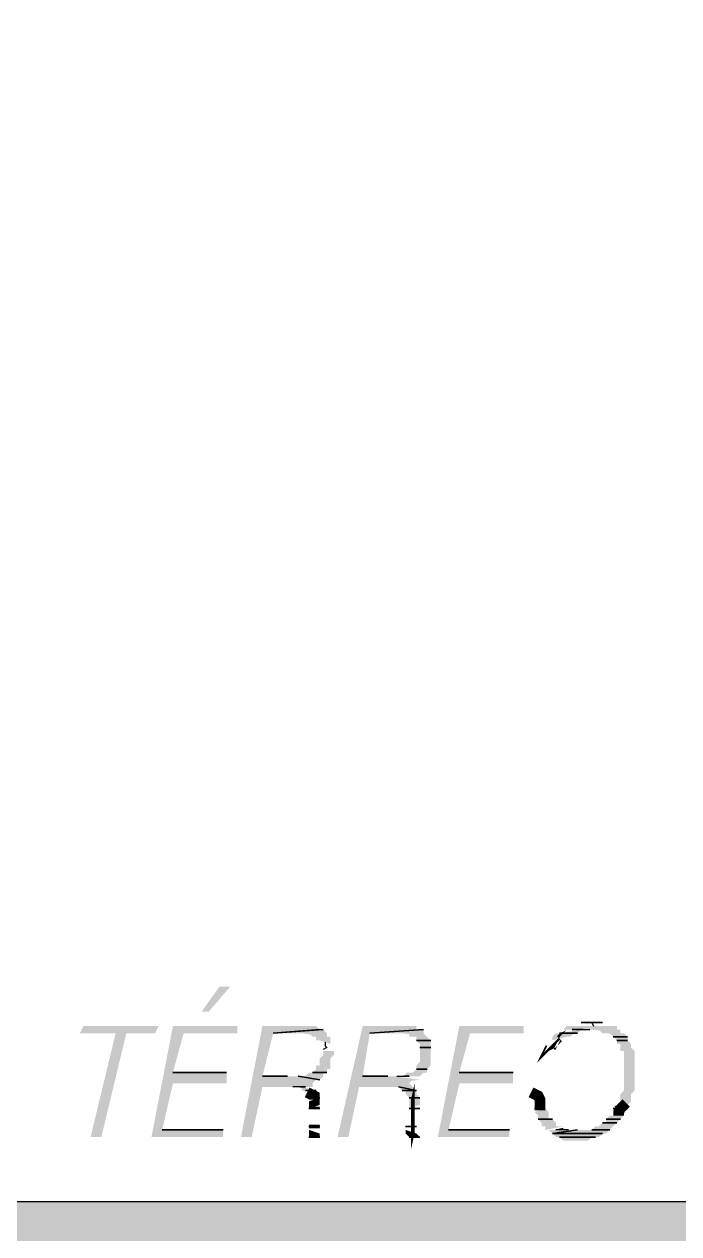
# Model space of a CAD drawing. Header units: millimetres. Extents: x 182 to 575, y -105 to 95.
# Drawn here: x 267.216 to 268.086, y 73.706 to 75.314 of the extents above; entities that cross this region are included whole.
import ezdxf

# ---------------------------------------------------------------- set-up
doc = ezdxf.new("R2010")
doc.units = ezdxf.units.MM
doc.header["$MEASUREMENT"] = 0
doc.layers.add('PDF_Geometry', color=7, linetype='Continuous')
doc.layers.add('PDF_Solid Fills', color=7, linetype='Continuous')

msp = doc.modelspace()

# ---------------------------------------------------------------- hatches: boundary and pattern name
at = {"layer": 'PDF_Solid Fills', "true_color": 0xb9b9b9, "transparency": 33554559}
msp.add_hatch(color=9, dxfattribs=at).paths.add_polyline_path([(261.6659168943836, 73.74910132766442), (261.6659168943836, 76.28719500491309), (261.5182981906798, 76.28719500491309), (261.5182981906798, 73.74910132766442), (259.5944886404153, 73.74910132766442), (259.5944886404153, 73.03957894671203), (259.7944885875053, 73.03957894671203), (259.7944885875053, 73.5967201107332), (270.3516305716323, 73.5967201107332), (270.3516305716323, 73.03957894671203), (270.5040117621085, 73.03957894671203), (270.5040117621085, 73.74910132766442)])
at = {"layer": 'PDF_Solid Fills', "transparency": 33554559}
h = msp.add_hatch(color=256, dxfattribs=at)
h.paths.add_polyline_path([(267.3427030954418, 75.24505285775702), (267.3377032898862, 75.24505285775702), (267.3427030954418, 75.24505285775702)], flags=0)
h.paths.add_polyline_path([(267.3377032898862, 75.24505285775702), (267.3427030954418, 75.24505285775702), (267.3377032898862, 75.24505285775702)], flags=0)
h.paths.add_polyline_path([(267.3427030954418, 75.24505285775702), (267.3377032898862, 75.24505285775702), (267.3427030954418, 75.24505285775702)], flags=0)
h.paths.add_polyline_path([(267.3352025398862, 75.24255381609035), (267.3402023454418, 75.24255381609035), (267.3352025398862, 75.24255381609035)], flags=0)
h.paths.add_polyline_path([(267.3402023454418, 75.24255381609035), (267.3352025398862, 75.24255381609035), (267.3402023454418, 75.24255381609035)], flags=0)
h.paths.add_polyline_path([(267.3327034982195, 75.24005306609035), (267.3402023454418, 75.24005306609035), (267.3327034982195, 75.24005306609035)], flags=0)
h.paths.add_polyline_path([(267.3377032898862, 75.2375540105348), (267.3302027482196, 75.2375540105348), (267.3377032898862, 75.2375540105348)], flags=0)
h.paths.add_polyline_path([(267.3302027482196, 75.23505327442368), (267.3352025398862, 75.23505327442368), (267.3302027482196, 75.23505327442368)], flags=0)
h.paths.add_polyline_path([(267.3352025398862, 75.23505327442368), (267.3302027482196, 75.23505327442368), (267.3352025398862, 75.23505327442368)], flags=0)
h.paths.add_polyline_path([(267.3277019982195, 75.23255421886813), (267.3352025398862, 75.23255421886813), (267.3277019982195, 75.23255421886813)], flags=0)
h.paths.add_polyline_path([(267.3277019982195, 75.23005346886812), (267.3327034982195, 75.23005346886812), (267.3277019982195, 75.23005346886812)], flags=0)
h.paths.add_polyline_path([(267.3327034982195, 75.23005346886812), (267.3277019982195, 75.23005346886812), (267.3327034982195, 75.23005346886812)], flags=0)
h.paths.add_polyline_path([(267.3252029565529, 75.22755442720145), (267.3302027482196, 75.22755442720145), (267.3252029565529, 75.22755442720145)], flags=0)
h.paths.add_polyline_path([(267.3302027482196, 75.22755442720145), (267.3252029565529, 75.22755442720145), (267.3302027482196, 75.22755442720145)], flags=0)
h.paths.add_polyline_path([(267.3302027482196, 75.22505367720146), (267.3227022065529, 75.22505367720146), (267.3302027482196, 75.22505367720146)], flags=0)
h.paths.add_polyline_path([(267.3227022065529, 75.22505367720146), (267.3302027482196, 75.22505367720146), (267.3227022065529, 75.22505367720146)], flags=0)
h.paths.add_polyline_path([(267.3277019982195, 75.22255292720146), (267.3227022065529, 75.22255292720146), (267.3277019982195, 75.22255292720146)], flags=0)
h.paths.add_polyline_path([(267.3227022065529, 75.22255292720146), (267.3277019982195, 75.22255292720146), (267.3227022065529, 75.22255292720146)], flags=0)
h.paths.add_polyline_path([(267.3252029565529, 75.21755313553479), (267.3202031509973, 75.21755313553479), (267.3252029565529, 75.21755313553479)], flags=0)
h.paths.add_polyline_path([(267.3202031509973, 75.21755313553479), (267.3252029565529, 75.21755313553479), (267.3202031509973, 75.21755313553479)], flags=0)
h.paths.add_polyline_path([(267.3177024148862, 75.21255334386812), (267.3227022065529, 75.21255334386812), (267.3177024148862, 75.21255334386812)], flags=0)
h.paths.add_polyline_path([(267.3227022065529, 75.21005428831256), (267.3177024148862, 75.21005428831256), (267.3227022065529, 75.21005428831256)], flags=0)
h.paths.add_polyline_path([(267.3177024148862, 75.21005428831256), (267.3227022065529, 75.21005428831256), (267.3177024148862, 75.21005428831256)], flags=0)
h.paths.add_polyline_path([(267.3152033593307, 75.20755353831257), (267.3202031509973, 75.20755353831257), (267.3152033593307, 75.20755353831257)], flags=0)
h.paths.add_polyline_path([(267.3202031509973, 75.2050544966459), (267.3152033593307, 75.2050544966459), (267.3202031509973, 75.2050544966459)], flags=0)
h.paths.add_polyline_path([(267.3152033593307, 75.2050544966459), (267.3202031509973, 75.2050544966459), (267.3152033593307, 75.2050544966459)], flags=0)
h.paths.add_polyline_path([(267.3202031509973, 75.2025537466459), (267.3152033593307, 75.2025537466459), (267.3202031509973, 75.2025537466459)], flags=0)
h.paths.add_polyline_path([(267.3152033593307, 75.2025537466459), (267.3202031509973, 75.2025537466459), (267.3152033593307, 75.2025537466459)], flags=0)
h = msp.add_hatch(color=256, dxfattribs=at)
h.paths.add_polyline_path([(267.4852032204417, 75.17005421886813), (267.4802034287751, 75.17005421886813), (267.4852032204417, 75.17005421886813)], flags=0)
h.paths.add_polyline_path([(267.4802034287751, 75.17005421886813), (267.4852032204417, 75.17005421886813), (267.4802034287751, 75.17005421886813)], flags=0)
h.paths.add_polyline_path([(267.4877022759973, 75.17005421886813), (267.4777026787751, 75.17005421886813), (267.4877022759973, 75.17005421886813)], flags=0)
h.paths.add_polyline_path([(267.4777026787751, 75.17005421886813), (267.4877022759973, 75.17005421886813), (267.4777026787751, 75.17005421886813)], flags=0)
h = msp.add_hatch(color=256, dxfattribs=at)
h.paths.add_polyline_path([(267.4677030954418, 75.16005292720146), (267.4727028871084, 75.16005292720146), (267.4677030954418, 75.16005292720146)], flags=0)
h.paths.add_polyline_path([(267.4727028871084, 75.16005292720146), (267.4677030954418, 75.16005292720146), (267.4727028871084, 75.16005292720146)], flags=0)
h.paths.add_polyline_path([(267.4702021371085, 75.15755388553478), (267.4652023454418, 75.15755388553478), (267.4702021371085, 75.15755388553478)], flags=0)
h.paths.add_polyline_path([(267.4652023454418, 75.15755388553478), (267.4702021371085, 75.15755388553478), (267.4652023454418, 75.15755388553478)], flags=0)
h.paths.add_polyline_path([(267.4702021371085, 75.15505313553479), (267.4652023454418, 75.15505313553479), (267.4702021371085, 75.15505313553479)], flags=0)
h.paths.add_polyline_path([(267.4652023454418, 75.15505313553479), (267.4702021371085, 75.15505313553479), (267.4652023454418, 75.15505313553479)], flags=0)
h.paths.add_polyline_path([(267.4677030954418, 75.15255407997924), (267.4627032898862, 75.15255407997924), (267.4677030954418, 75.15255407997924)], flags=0)
h.paths.add_polyline_path([(267.4627032898862, 75.15255407997924), (267.4677030954418, 75.15255407997924), (267.4627032898862, 75.15255407997924)], flags=0)
h = msp.add_hatch(color=256, dxfattribs=at)
h.paths.add_polyline_path([(267.4802034287751, 75.15255407997924), (267.4777026787751, 75.15255407997924), (267.4802034287751, 75.15255407997924)], flags=0)
h.paths.add_polyline_path([(267.4777026787751, 75.15255407997924), (267.4802034287751, 75.15255407997924), (267.4777026787751, 75.15255407997924)], flags=0)
h.paths.add_polyline_path([(267.4827024843307, 75.15255407997924), (267.4752036371085, 75.15255407997924), (267.4827024843307, 75.15255407997924)], flags=0)
h.paths.add_polyline_path([(267.4752036371085, 75.15255407997924), (267.4827024843307, 75.15255407997924), (267.4752036371085, 75.15255407997924)], flags=0)
h.paths.add_polyline_path([(267.4727028871084, 75.15005334386812), (267.4877022759973, 75.15005334386812), (267.4727028871084, 75.15005334386812)], flags=0)
h = msp.add_hatch(color=256, dxfattribs=at)
h.paths.add_polyline_path([(267.4902030259973, 75.16255367720146), (267.495202817664, 75.16255367720146), (267.4902030259973, 75.16255367720146)], flags=0)
h.paths.add_polyline_path([(267.495202817664, 75.16255367720146), (267.4902030259973, 75.16255367720146), (267.495202817664, 75.16255367720146)], flags=0)
h.paths.add_polyline_path([(267.4902030259973, 75.16005292720146), (267.495202817664, 75.16005292720146), (267.4902030259973, 75.16005292720146)], flags=0)
h.paths.add_polyline_path([(267.495202817664, 75.15755388553478), (267.4902030259973, 75.15755388553478), (267.495202817664, 75.15755388553478)], flags=0)
h = msp.add_hatch(color=256, dxfattribs=at)
h.paths.add_polyline_path([(267.4677030954418, 75.1425544966459), (267.4627032898862, 75.1425544966459), (267.4677030954418, 75.1425544966459)], flags=0)
h.paths.add_polyline_path([(267.4627032898862, 75.1425544966459), (267.4677030954418, 75.1425544966459), (267.4627032898862, 75.1425544966459)], flags=0)
h.paths.add_polyline_path([(267.4677030954418, 75.1425544966459), (267.4627032898862, 75.1425544966459), (267.4677030954418, 75.1425544966459)], flags=0)
h = msp.add_hatch(color=256, dxfattribs=at)
h.paths.add_polyline_path([(267.492702067664, 75.14505353831257), (267.4877022759973, 75.14505353831257), (267.492702067664, 75.14505353831257)], flags=0)
h.paths.add_polyline_path([(267.4877022759973, 75.1425544966459), (267.492702067664, 75.1425544966459), (267.4877022759973, 75.1425544966459)], flags=0)
h.paths.add_polyline_path([(267.492702067664, 75.1400537466459), (267.4877022759973, 75.1400537466459), (267.492702067664, 75.1400537466459)], flags=0)
h.paths.add_polyline_path([(267.4877022759973, 75.1400537466459), (267.492702067664, 75.1400537466459), (267.4877022759973, 75.1400537466459)], flags=0)
h = msp.add_hatch(color=256, dxfattribs=at)
h.paths.add_polyline_path([(267.4652023454418, 75.13255320497923), (267.4627032898862, 75.13255320497923), (267.4652023454418, 75.13255320497923)], flags=0)
h.paths.add_polyline_path([(267.4627032898862, 75.13255320497923), (267.4652023454418, 75.13255320497923), (267.4627032898862, 75.13255320497923)], flags=0)
h.paths.add_polyline_path([(267.4677030954418, 75.13005414942367), (267.4627032898862, 75.13005414942367), (267.4677030954418, 75.13005414942367)], flags=0)
h.paths.add_polyline_path([(267.4627032898862, 75.12755339942368), (267.4677030954418, 75.12755339942368), (267.4627032898862, 75.12755339942368)], flags=0)
h.paths.add_polyline_path([(267.4677030954418, 75.12755339942368), (267.4627032898862, 75.12755339942368), (267.4677030954418, 75.12755339942368)], flags=0)
h = msp.add_hatch(color=256, dxfattribs=at)
h.paths.add_polyline_path([(267.4777026787751, 75.11755381609035), (267.4752036371085, 75.11755381609035), (267.4777026787751, 75.11755381609035)], flags=0)
h.paths.add_polyline_path([(267.4827024843307, 75.12005285775702), (267.4702021371085, 75.12005285775702), (267.4827024843307, 75.12005285775702)], flags=0)
h.paths.add_polyline_path([(267.4702021371085, 75.12005285775702), (267.4827024843307, 75.12005285775702), (267.4702021371085, 75.12005285775702)], flags=0)
h.paths.add_polyline_path([(267.4852032204417, 75.12005285775702), (267.4677030954418, 75.12005285775702), (267.4852032204417, 75.12005285775702)], flags=0)
h.paths.add_polyline_path([(267.4677030954418, 75.12005285775702), (267.4852032204417, 75.12005285775702), (267.4677030954418, 75.12005285775702)], flags=0)
h = msp.add_hatch(color=256, dxfattribs=at)
h.paths.add_polyline_path([(267.4877022759973, 75.13505395497924), (267.492702067664, 75.13505395497924), (267.4877022759973, 75.13505395497924)], flags=0)
h.paths.add_polyline_path([(267.492702067664, 75.13255320497923), (267.4877022759973, 75.13255320497923), (267.492702067664, 75.13255320497923)], flags=0)
h.paths.add_polyline_path([(267.4877022759973, 75.13255320497923), (267.492702067664, 75.13255320497923), (267.4877022759973, 75.13255320497923)], flags=0)
h.paths.add_polyline_path([(267.492702067664, 75.13005414942367), (267.4877022759973, 75.13005414942367), (267.492702067664, 75.13005414942367)], flags=0)
h.paths.add_polyline_path([(267.4877022759973, 75.13005414942367), (267.492702067664, 75.13005414942367), (267.4877022759973, 75.13005414942367)], flags=0)
h = msp.add_hatch(color=256, dxfattribs=at)
h.paths.add_polyline_path([(267.7002029565529, 75.05755285775702), (267.7027019982195, 75.05755285775702), (267.7002029565529, 75.05755285775702)], flags=0)
h.paths.add_polyline_path([(267.7052027482196, 75.05755285775702), (267.6977022065529, 75.05755285775702), (267.7052027482196, 75.05755285775702)], flags=0)
h.paths.add_polyline_path([(267.6952031509973, 75.05755285775702), (267.7077034982195, 75.05755285775702), (267.6952031509973, 75.05755285775702)], flags=0)
h.paths.add_polyline_path([(267.7077034982195, 75.05755285775702), (267.6952031509973, 75.05755285775702), (267.7077034982195, 75.05755285775702)], flags=0)
h.paths.add_polyline_path([(267.6952031509973, 75.05755285775702), (267.7077034982195, 75.05755285775702), (267.6952031509973, 75.05755285775702)], flags=0)
h.paths.add_polyline_path([(267.7102025398862, 75.05505381609035), (267.6927024148862, 75.05505381609035), (267.7102025398862, 75.05505381609035)], flags=0)
h.paths.add_polyline_path([(267.6927024148862, 75.05505381609035), (267.7102025398862, 75.05505381609035), (267.6927024148862, 75.05505381609035)], flags=0)
h = msp.add_hatch(color=256, dxfattribs=at)
h.paths.add_polyline_path([(267.7152023454418, 75.0500540105348), (267.7102025398862, 75.0500540105348), (267.7152023454418, 75.0500540105348)], flags=0)
h.paths.add_polyline_path([(267.7102025398862, 75.0500540105348), (267.7152023454418, 75.0500540105348), (267.7102025398862, 75.0500540105348)], flags=0)
h.paths.add_polyline_path([(267.7152023454418, 75.04755327442368), (267.7102025398862, 75.04755327442368), (267.7152023454418, 75.04755327442368)], flags=0)
h.paths.add_polyline_path([(267.7102025398862, 75.04755327442368), (267.7152023454418, 75.04755327442368), (267.7102025398862, 75.04755327442368)], flags=0)
h.paths.add_polyline_path([(267.7152023454418, 75.04505421886813), (267.7102025398862, 75.04505421886813), (267.7152023454418, 75.04505421886813)], flags=0)
h.paths.add_polyline_path([(267.7102025398862, 75.04255346886812), (267.7152023454418, 75.04255346886812), (267.7102025398862, 75.04255346886812)], flags=0)
h.paths.add_polyline_path([(267.7152023454418, 75.04255346886812), (267.7102025398862, 75.04255346886812), (267.7152023454418, 75.04255346886812)], flags=0)
h.paths.add_polyline_path([(267.7102025398862, 75.04255346886812), (267.7152023454418, 75.04255346886812), (267.7102025398862, 75.04255346886812)], flags=0)
h.paths.add_polyline_path([(267.7152023454418, 75.04005442720145), (267.7102025398862, 75.04005442720145), (267.7152023454418, 75.04005442720145)], flags=0)
h.paths.add_polyline_path([(267.7102025398862, 75.03755367720146), (267.7152023454418, 75.03755367720146), (267.7102025398862, 75.03755367720146)], flags=0)
h.paths.add_polyline_path([(267.7152023454418, 75.03505292720146), (267.7102025398862, 75.03505292720146), (267.7152023454418, 75.03505292720146)], flags=0)
h = msp.add_hatch(color=256, dxfattribs=at)
h.paths.add_polyline_path([(267.6877026093306, 75.02755407997924), (267.7077034982195, 75.02755407997924), (267.6877026093306, 75.02755407997924)], flags=0)
h.paths.add_polyline_path([(267.7077034982195, 75.02755407997924), (267.6877026093306, 75.02755407997924), (267.7077034982195, 75.02755407997924)], flags=0)
h.paths.add_polyline_path([(267.6902033593307, 75.02505334386812), (267.7052027482196, 75.02505334386812), (267.6902033593307, 75.02505334386812)], flags=0)
h.paths.add_polyline_path([(267.7052027482196, 75.02505334386812), (267.6902033593307, 75.02505334386812), (267.7052027482196, 75.02505334386812)], flags=0)
h = msp.add_hatch(color=256, dxfattribs=at)
h.paths.add_polyline_path([(267.7077034982195, 75.03255388553478), (267.7127032898862, 75.03255388553478), (267.7077034982195, 75.03255388553478)], flags=0)
h.paths.add_polyline_path([(267.7052027482196, 75.03005313553479), (267.7102025398862, 75.03005313553479), (267.7052027482196, 75.03005313553479)], flags=0)
h.paths.add_polyline_path([(267.7102025398862, 75.03005313553479), (267.7052027482196, 75.03005313553479), (267.7102025398862, 75.03005313553479)], flags=0)
h = msp.add_hatch(color=256, dxfattribs=at)
h.paths.add_polyline_path([(267.6902033593307, 74.87755339942368), (267.685203567664, 74.87755339942368), (267.6902033593307, 74.87755339942368)], flags=0)
h.paths.add_polyline_path([(267.685203567664, 74.87755339942368), (267.6902033593307, 74.87755339942368), (267.685203567664, 74.87755339942368)], flags=0)
h.paths.add_polyline_path([(267.6902033593307, 74.88005414942367), (267.685203567664, 74.88005414942367), (267.6902033593307, 74.88005414942367)], flags=0)
h.paths.add_polyline_path([(267.685203567664, 74.88005414942367), (267.6902033593307, 74.88005414942367), (267.685203567664, 74.88005414942367)], flags=0)
h = msp.add_hatch(color=256, dxfattribs=at)
h.paths.add_polyline_path([(267.6902033593307, 74.88505395497924), (267.7077034982195, 74.88505395497924), (267.6902033593307, 74.88505395497924)], flags=0)
h.paths.add_polyline_path([(267.7077034982195, 74.88505395497924), (267.6902033593307, 74.88505395497924), (267.7077034982195, 74.88505395497924)], flags=0)
h.paths.add_polyline_path([(267.6902033593307, 74.88505395497924), (267.7077034982195, 74.88505395497924), (267.6902033593307, 74.88505395497924)], flags=0)
h.paths.add_polyline_path([(267.7077034982195, 74.88505395497924), (267.6902033593307, 74.88505395497924), (267.7077034982195, 74.88505395497924)], flags=0)
h.paths.add_polyline_path([(267.7052027482196, 74.8875529966459), (267.6927024148862, 74.8875529966459), (267.7052027482196, 74.8875529966459)], flags=0)
h.paths.add_polyline_path([(267.6977022065529, 74.8875529966459), (267.7002029565529, 74.8875529966459), (267.6977022065529, 74.8875529966459)], flags=0)
h = msp.add_hatch(color=256, dxfattribs=at)
h.paths.add_polyline_path([(267.7127032898862, 74.88005414942367), (267.7077034982195, 74.88005414942367), (267.7127032898862, 74.88005414942367)], flags=0)
h.paths.add_polyline_path([(267.7077034982195, 74.88005414942367), (267.7127032898862, 74.88005414942367), (267.7077034982195, 74.88005414942367)], flags=0)
h.paths.add_polyline_path([(267.7127032898862, 74.87755339942368), (267.7077034982195, 74.87755339942368), (267.7127032898862, 74.87755339942368)], flags=0)
h.paths.add_polyline_path([(267.7077034982195, 74.87755339942368), (267.7127032898862, 74.87755339942368), (267.7077034982195, 74.87755339942368)], flags=0)
h = msp.add_hatch(color=256, dxfattribs=at)
h.paths.add_polyline_path([(267.7127032898862, 74.87255360775701), (267.7077034982195, 74.87255360775701), (267.7127032898862, 74.87255360775701)], flags=0)
h.paths.add_polyline_path([(267.7077034982195, 74.87255360775701), (267.7127032898862, 74.87255360775701), (267.7077034982195, 74.87255360775701)], flags=0)
h.paths.add_polyline_path([(267.7127032898862, 74.87005285775702), (267.7077034982195, 74.87005285775702), (267.7127032898862, 74.87005285775702)], flags=0)
h.paths.add_polyline_path([(267.7077034982195, 74.87005285775702), (267.7127032898862, 74.87005285775702), (267.7077034982195, 74.87005285775702)], flags=0)
h = msp.add_hatch(color=256, dxfattribs=at)
h.paths.add_polyline_path([(267.685203567664, 74.84255313553479), (267.680202067664, 74.84255313553479), (267.685203567664, 74.84255313553479)], flags=0)
h.paths.add_polyline_path([(267.680202067664, 74.84255313553479), (267.685203567664, 74.84255313553479), (267.680202067664, 74.84255313553479)], flags=0)
h.paths.add_polyline_path([(267.685203567664, 74.84505388553478), (267.680202067664, 74.84505388553478), (267.685203567664, 74.84505388553478)], flags=0)
h.paths.add_polyline_path([(267.680202067664, 74.84505388553478), (267.685203567664, 74.84505388553478), (267.680202067664, 74.84505388553478)], flags=0)
h.paths.add_polyline_path([(267.682702817664, 74.84755292720146), (267.680202067664, 74.84755292720146), (267.682702817664, 74.84755292720146)], flags=0)
h = msp.add_hatch(color=256, dxfattribs=at)
h.paths.add_polyline_path([(267.7052027482196, 74.85755421886813), (267.7102025398862, 74.85755421886813), (267.7052027482196, 74.85755421886813)], flags=0)
h.paths.add_polyline_path([(267.7102025398862, 74.85755421886813), (267.7052027482196, 74.85755421886813), (267.7102025398862, 74.85755421886813)], flags=0)
h.paths.add_polyline_path([(267.7052027482196, 74.85505346886812), (267.7102025398862, 74.85505346886812), (267.7052027482196, 74.85505346886812)], flags=0)
h.paths.add_polyline_path([(267.7102025398862, 74.85505346886812), (267.7052027482196, 74.85505346886812), (267.7102025398862, 74.85505346886812)], flags=0)
h.paths.add_polyline_path([(267.7102025398862, 74.85005367720146), (267.7077034982195, 74.85005367720146), (267.7102025398862, 74.85005367720146)], flags=0)
h.paths.add_polyline_path([(267.7052027482196, 74.84755292720146), (267.7102025398862, 74.84755292720146), (267.7052027482196, 74.84755292720146)], flags=0)
h.paths.add_polyline_path([(267.7102025398862, 74.84505388553478), (267.7052027482196, 74.84505388553478), (267.7102025398862, 74.84505388553478)], flags=0)
h.paths.add_polyline_path([(267.7052027482196, 74.84505388553478), (267.7102025398862, 74.84505388553478), (267.7052027482196, 74.84505388553478)], flags=0)
h = msp.add_hatch(color=256, dxfattribs=at)
h.paths.add_polyline_path([(267.6927024148862, 74.83505428831256), (267.6977022065529, 74.83505428831256), (267.6927024148862, 74.83505428831256)], flags=0)
h.paths.add_polyline_path([(267.6977022065529, 74.83505428831256), (267.6927024148862, 74.83505428831256), (267.6977022065529, 74.83505428831256)], flags=0)
h.paths.add_polyline_path([(267.7002029565529, 74.83505428831256), (267.6877026093306, 74.83505428831256), (267.7002029565529, 74.83505428831256)], flags=0)
h.paths.add_polyline_path([(267.7027019982195, 74.83755334386812), (267.685203567664, 74.83755334386812), (267.7027019982195, 74.83755334386812)], flags=0)
h.paths.add_polyline_path([(267.685203567664, 74.83755334386812), (267.7027019982195, 74.83755334386812), (267.685203567664, 74.83755334386812)], flags=0)
h = msp.add_hatch(color=256, dxfattribs=at)
h.paths.add_polyline_path([(267.7027019982195, 74.84255313553479), (267.7102025398862, 74.84255313553479), (267.7027019982195, 74.84255313553479)], flags=0)
h.paths.add_polyline_path([(267.7077034982195, 74.84005407997924), (267.7002029565529, 74.84005407997924), (267.7077034982195, 74.84005407997924)], flags=0)
h.paths.add_polyline_path([(267.7002029565529, 74.84005407997924), (267.7077034982195, 74.84005407997924), (267.7002029565529, 74.84005407997924)], flags=0)
h = msp.add_hatch(color=256, dxfattribs=at)
h.paths.add_polyline_path([(267.6952031509973, 74.80505381609035), (267.6977022065529, 74.80505381609035), (267.6952031509973, 74.80505381609035)], flags=0)
h.paths.add_polyline_path([(267.7002029565529, 74.80505381609035), (267.6927024148862, 74.80505381609035), (267.7002029565529, 74.80505381609035)], flags=0)
h.paths.add_polyline_path([(267.6902033593307, 74.80255306609035), (267.7027019982195, 74.80255306609035), (267.6902033593307, 74.80255306609035)], flags=0)
h.paths.add_polyline_path([(267.7027019982195, 74.80255306609035), (267.6902033593307, 74.80255306609035), (267.7027019982195, 74.80255306609035)], flags=0)
h.paths.add_polyline_path([(267.6877026093306, 74.80255306609035), (267.7052027482196, 74.80255306609035), (267.6877026093306, 74.80255306609035)], flags=0)
h.paths.add_polyline_path([(267.7052027482196, 74.80255306609035), (267.6877026093306, 74.80255306609035), (267.7052027482196, 74.80255306609035)], flags=0)
h.paths.add_polyline_path([(267.7077034982195, 74.8000540105348), (267.685203567664, 74.8000540105348), (267.7077034982195, 74.8000540105348)], flags=0)
h = msp.add_hatch(color=256, dxfattribs=at)
h.paths.add_polyline_path([(267.7027019982195, 74.79755327442368), (267.7077034982195, 74.79755327442368), (267.7027019982195, 74.79755327442368)], flags=0)
h.paths.add_polyline_path([(267.7102025398862, 74.79505421886813), (267.7052027482196, 74.79505421886813), (267.7102025398862, 74.79505421886813)], flags=0)
h.paths.add_polyline_path([(267.7052027482196, 74.79505421886813), (267.7102025398862, 74.79505421886813), (267.7052027482196, 74.79505421886813)], flags=0)
h.paths.add_polyline_path([(267.7102025398862, 74.79255346886812), (267.7052027482196, 74.79255346886812), (267.7102025398862, 74.79255346886812)], flags=0)
h.paths.add_polyline_path([(267.7052027482196, 74.79255346886812), (267.7102025398862, 74.79255346886812), (267.7052027482196, 74.79255346886812)], flags=0)
h = msp.add_hatch(color=256, dxfattribs=at)
h.paths.add_polyline_path([(267.685203567664, 74.79255346886812), (267.680202067664, 74.79255346886812), (267.685203567664, 74.79255346886812)], flags=0)
h.paths.add_polyline_path([(267.680202067664, 74.79255346886812), (267.685203567664, 74.79255346886812), (267.680202067664, 74.79255346886812)], flags=0)
h.paths.add_polyline_path([(267.685203567664, 74.78755367720146), (267.680202067664, 74.78755367720146), (267.685203567664, 74.78755367720146)], flags=0)
h = msp.add_hatch(color=256, dxfattribs=at)
h.paths.add_polyline_path([(267.7102025398862, 74.78755367720146), (267.7052027482196, 74.78755367720146), (267.7102025398862, 74.78755367720146)], flags=0)
h.paths.add_polyline_path([(267.7052027482196, 74.78755367720146), (267.7102025398862, 74.78755367720146), (267.7052027482196, 74.78755367720146)], flags=0)
h.paths.add_polyline_path([(267.7102025398862, 74.78755367720146), (267.7052027482196, 74.78755367720146), (267.7102025398862, 74.78755367720146)], flags=0)
h.paths.add_polyline_path([(267.7052027482196, 74.78505292720146), (267.7102025398862, 74.78505292720146), (267.7052027482196, 74.78505292720146)], flags=0)
h.paths.add_polyline_path([(267.7102025398862, 74.78505292720146), (267.7052027482196, 74.78505292720146), (267.7102025398862, 74.78505292720146)], flags=0)
h.paths.add_polyline_path([(267.7052027482196, 74.78505292720146), (267.7102025398862, 74.78505292720146), (267.7052027482196, 74.78505292720146)], flags=0)
h.paths.add_polyline_path([(267.7077034982195, 74.78255388553478), (267.7027019982195, 74.78255388553478), (267.7077034982195, 74.78255388553478)], flags=0)
h.paths.add_polyline_path([(267.7027019982195, 74.78255388553478), (267.7077034982195, 74.78255388553478), (267.7027019982195, 74.78255388553478)], flags=0)
h = msp.add_hatch(color=256, dxfattribs=at)
h.paths.add_polyline_path([(267.6777030259973, 74.7625529966459), (267.682702817664, 74.7625529966459), (267.6777030259973, 74.7625529966459)], flags=0)
h.paths.add_polyline_path([(267.682702817664, 74.7625529966459), (267.6777030259973, 74.7625529966459), (267.682702817664, 74.7625529966459)], flags=0)
h.paths.add_polyline_path([(267.680202067664, 74.76005395497924), (267.6752022759973, 74.76005395497924), (267.680202067664, 74.76005395497924)], flags=0)
h = msp.add_hatch(color=256, dxfattribs=at)
h.paths.add_polyline_path([(267.6002036371085, 74.62505435775701), (267.5952021371085, 74.62505435775701), (267.6002036371085, 74.62505435775701)], flags=0)
h.paths.add_polyline_path([(267.5952021371085, 74.62505435775701), (267.6002036371085, 74.62505435775701), (267.5952021371085, 74.62505435775701)], flags=0)
h.paths.add_polyline_path([(267.5927030954418, 74.62505435775701), (267.6052034287751, 74.62505435775701), (267.5927030954418, 74.62505435775701)], flags=0)
h.paths.add_polyline_path([(267.6052034287751, 74.62505435775701), (267.5927030954418, 74.62505435775701), (267.6052034287751, 74.62505435775701)], flags=0)
h.paths.add_polyline_path([(267.6077024843307, 74.62255360775701), (267.5877032898862, 74.62255360775701), (267.6077024843307, 74.62255360775701)], flags=0)
h = msp.add_hatch(color=256, dxfattribs=at)
h.paths.add_polyline_path([(267.5852025398862, 74.61005327442368), (267.5802027482196, 74.61005327442368), (267.5852025398862, 74.61005327442368)], flags=0)
h.paths.add_polyline_path([(267.5802027482196, 74.61005327442368), (267.5852025398862, 74.61005327442368), (267.5802027482196, 74.61005327442368)], flags=0)
h.paths.add_polyline_path([(267.5827034982195, 74.60505346886812), (267.5777019982195, 74.60505346886812), (267.5827034982195, 74.60505346886812)], flags=0)
h.paths.add_polyline_path([(267.5777019982195, 74.60255442720145), (267.5827034982195, 74.60255442720145), (267.5777019982195, 74.60255442720145)], flags=0)
h.paths.add_polyline_path([(267.5827034982195, 74.60255442720145), (267.5777019982195, 74.60255442720145), (267.5827034982195, 74.60255442720145)], flags=0)
h.paths.add_polyline_path([(267.5777019982195, 74.60005367720146), (267.5827034982195, 74.60005367720146), (267.5777019982195, 74.60005367720146)], flags=0)
h.paths.add_polyline_path([(267.5827034982195, 74.60005367720146), (267.5777019982195, 74.60005367720146), (267.5827034982195, 74.60005367720146)], flags=0)
h.paths.add_polyline_path([(267.5777019982195, 74.59505388553478), (267.5827034982195, 74.59505388553478), (267.5777019982195, 74.59505388553478)], flags=0)
h.paths.add_polyline_path([(267.5827034982195, 74.59505388553478), (267.5777019982195, 74.59505388553478), (267.5827034982195, 74.59505388553478)], flags=0)
h.paths.add_polyline_path([(267.5802027482196, 74.59255313553479), (267.5752029565529, 74.59255313553479), (267.5802027482196, 74.59255313553479)], flags=0)
h.paths.add_polyline_path([(267.5802027482196, 74.59255313553479), (267.5777019982195, 74.59255313553479), (267.5802027482196, 74.59255313553479)], flags=0)
h.paths.add_polyline_path([(267.5777019982195, 74.58755334386812), (267.5827034982195, 74.58755334386812), (267.5777019982195, 74.58755334386812)], flags=0)
h.paths.add_polyline_path([(267.5827034982195, 74.58755334386812), (267.5777019982195, 74.58755334386812), (267.5827034982195, 74.58755334386812)], flags=0)
h = msp.add_hatch(color=256, dxfattribs=at)
h.paths.add_polyline_path([(267.6127022759973, 74.60505346886812), (267.6077024843307, 74.60505346886812), (267.6127022759973, 74.60505346886812)], flags=0)
h.paths.add_polyline_path([(267.6077024843307, 74.60505346886812), (267.6127022759973, 74.60505346886812), (267.6077024843307, 74.60505346886812)], flags=0)
h.paths.add_polyline_path([(267.6127022759973, 74.60255442720145), (267.6077024843307, 74.60255442720145), (267.6127022759973, 74.60255442720145)], flags=0)
h.paths.add_polyline_path([(267.6077024843307, 74.60005367720146), (267.6127022759973, 74.60005367720146), (267.6077024843307, 74.60005367720146)], flags=0)
h.paths.add_polyline_path([(267.6127022759973, 74.59755292720146), (267.6077024843307, 74.59755292720146), (267.6127022759973, 74.59755292720146)], flags=0)
h.paths.add_polyline_path([(267.6077024843307, 74.59755292720146), (267.6127022759973, 74.59755292720146), (267.6077024843307, 74.59755292720146)], flags=0)
h.paths.add_polyline_path([(267.6102032204417, 74.59505388553478), (267.6052034287751, 74.59505388553478), (267.6102032204417, 74.59505388553478)], flags=0)
h.paths.add_polyline_path([(267.6052034287751, 74.59505388553478), (267.6102032204417, 74.59505388553478), (267.6052034287751, 74.59505388553478)], flags=0)
h.paths.add_polyline_path([(267.6102032204417, 74.59255313553479), (267.6052034287751, 74.59255313553479), (267.6102032204417, 74.59255313553479)], flags=0)
h.paths.add_polyline_path([(267.6052034287751, 74.59005407997924), (267.6102032204417, 74.59005407997924), (267.6052034287751, 74.59005407997924)], flags=0)
h.paths.add_polyline_path([(267.6102032204417, 74.59005407997924), (267.6052034287751, 74.59005407997924), (267.6102032204417, 74.59005407997924)], flags=0)
h.paths.add_polyline_path([(267.6077024843307, 74.58755334386812), (267.6027026787751, 74.58755334386812), (267.6077024843307, 74.58755334386812)], flags=0)
h.paths.add_polyline_path([(267.6027026787751, 74.58505428831256), (267.6077024843307, 74.58505428831256), (267.6027026787751, 74.58505428831256)], flags=0)
h.paths.add_polyline_path([(267.6077024843307, 74.58505428831256), (267.6027026787751, 74.58505428831256), (267.6077024843307, 74.58505428831256)], flags=0)
h.paths.add_polyline_path([(267.6052034287751, 74.58255353831257), (267.6002036371085, 74.58255353831257), (267.6052034287751, 74.58255353831257)], flags=0)
h = msp.add_hatch(color=256, dxfattribs=at)
h.paths.add_polyline_path([(267.6052034287751, 74.61755381609035), (267.6102032204417, 74.61755381609035), (267.6052034287751, 74.61755381609035)], flags=0)
h.paths.add_polyline_path([(267.6102032204417, 74.61755381609035), (267.6052034287751, 74.61755381609035), (267.6102032204417, 74.61755381609035)], flags=0)
h.paths.add_polyline_path([(267.6077024843307, 74.61505306609035), (267.6127022759973, 74.61505306609035), (267.6077024843307, 74.61505306609035)], flags=0)
h.paths.add_polyline_path([(267.6127022759973, 74.61505306609035), (267.6077024843307, 74.61505306609035), (267.6127022759973, 74.61505306609035)], flags=0)
h.paths.add_polyline_path([(267.6077024843307, 74.6125540105348), (267.6127022759973, 74.6125540105348), (267.6077024843307, 74.6125540105348)], flags=0)
h.paths.add_polyline_path([(267.6127022759973, 74.61005327442368), (267.6077024843307, 74.61005327442368), (267.6127022759973, 74.61005327442368)], flags=0)
h = msp.add_hatch(color=256, dxfattribs=at)
h.paths.add_polyline_path([(267.5877032898862, 74.5775537466459), (267.5802027482196, 74.5775537466459), (267.5877032898862, 74.5775537466459)], flags=0)
h.paths.add_polyline_path([(267.5802027482196, 74.5775537466459), (267.5877032898862, 74.5775537466459), (267.5802027482196, 74.5775537466459)], flags=0)
h.paths.add_polyline_path([(267.5902023454418, 74.5775537466459), (267.5902023454418, 74.5775537466459), (267.5902023454418, 74.5775537466459)], flags=0)
h = msp.add_hatch(color=256, dxfattribs=at)
h.paths.add_polyline_path([(267.5852025398862, 74.5750529966459), (267.5977028871084, 74.5750529966459), (267.5852025398862, 74.5750529966459)], flags=0)
h.paths.add_polyline_path([(267.5977028871084, 74.5750529966459), (267.5852025398862, 74.5750529966459), (267.5977028871084, 74.5750529966459)], flags=0)
h.paths.add_polyline_path([(267.5877032898862, 74.57255395497924), (267.5952021371085, 74.57255395497924), (267.5877032898862, 74.57255395497924)], flags=0)
h = msp.add_hatch(color=256, dxfattribs=at)
h.paths.add_polyline_path([(267.3877029565529, 74.52755407997924), (267.3827031509973, 74.52755407997924), (267.3877029565529, 74.52755407997924)], flags=0)
h.paths.add_polyline_path([(267.3827031509973, 74.52755407997924), (267.3877029565529, 74.52755407997924), (267.3827031509973, 74.52755407997924)], flags=0)
h.paths.add_polyline_path([(267.3852022065529, 74.52505334386812), (267.3802024148862, 74.52505334386812), (267.3852022065529, 74.52505334386812)], flags=0)
h.paths.add_polyline_path([(267.3802024148862, 74.52505334386812), (267.3852022065529, 74.52505334386812), (267.3802024148862, 74.52505334386812)], flags=0)
h.paths.add_polyline_path([(267.3852022065529, 74.52255428831256), (267.3802024148862, 74.52255428831256), (267.3852022065529, 74.52255428831256)], flags=0)
h.paths.add_polyline_path([(267.3802024148862, 74.52255428831256), (267.3852022065529, 74.52255428831256), (267.3802024148862, 74.52255428831256)], flags=0)
h.paths.add_polyline_path([(267.3852022065529, 74.52005353831257), (267.3802024148862, 74.52005353831257), (267.3852022065529, 74.52005353831257)], flags=0)
h.paths.add_polyline_path([(267.3802024148862, 74.52005353831257), (267.3852022065529, 74.52005353831257), (267.3802024148862, 74.52005353831257)], flags=0)
h.paths.add_polyline_path([(267.3852022065529, 74.5175544966459), (267.3802024148862, 74.5175544966459), (267.3852022065529, 74.5175544966459)], flags=0)
h.paths.add_polyline_path([(267.3802024148862, 74.5175544966459), (267.3852022065529, 74.5175544966459), (267.3802024148862, 74.5175544966459)], flags=0)
h = msp.add_hatch(color=256, dxfattribs=at)
h.paths.add_polyline_path([(267.3977025398862, 74.54005442720145), (267.3977025398862, 74.54005442720145), (267.3977025398862, 74.54005442720145)], flags=0)
h.paths.add_polyline_path([(267.3902019982195, 74.53755367720146), (267.4052030954418, 74.53755367720146), (267.3902019982195, 74.53755367720146)], flags=0)
h.paths.add_polyline_path([(267.4052030954418, 74.53755367720146), (267.3902019982195, 74.53755367720146), (267.4052030954418, 74.53755367720146)], flags=0)
h = msp.add_hatch(color=256, dxfattribs=at)
h.paths.add_polyline_path([(267.4052030954418, 74.53005313553479), (267.4102028871084, 74.53005313553479), (267.4052030954418, 74.53005313553479)], flags=0)
h.paths.add_polyline_path([(267.4102028871084, 74.53005313553479), (267.4052030954418, 74.53005313553479), (267.4102028871084, 74.53005313553479)], flags=0)
h.paths.add_polyline_path([(267.4127036371085, 74.52505334386812), (267.4077021371085, 74.52505334386812), (267.4127036371085, 74.52505334386812)], flags=0)
h.paths.add_polyline_path([(267.4077021371085, 74.52505334386812), (267.4127036371085, 74.52505334386812), (267.4077021371085, 74.52505334386812)], flags=0)
h = msp.add_hatch(color=256, dxfattribs=at)
h.paths.add_polyline_path([(267.3777033593307, 74.50005435775701), (267.3827031509973, 74.50005435775701), (267.3777033593307, 74.50005435775701)], flags=0)
h.paths.add_polyline_path([(267.3827031509973, 74.49755360775701), (267.3777033593307, 74.49755360775701), (267.3827031509973, 74.49755360775701)], flags=0)
h.paths.add_polyline_path([(267.3777033593307, 74.49755360775701), (267.3827031509973, 74.49755360775701), (267.3777033593307, 74.49755360775701)], flags=0)
h.paths.add_polyline_path([(267.3827031509973, 74.49505285775702), (267.3777033593307, 74.49505285775702), (267.3827031509973, 74.49505285775702)], flags=0)
h = msp.add_hatch(color=256, dxfattribs=at)
h.paths.add_polyline_path([(267.4102028871084, 74.50255339942368), (267.4052030954418, 74.50255339942368), (267.4102028871084, 74.50255339942368)], flags=0)
h.paths.add_polyline_path([(267.4052030954418, 74.50255339942368), (267.4102028871084, 74.50255339942368), (267.4052030954418, 74.50255339942368)], flags=0)
h.paths.add_polyline_path([(267.4077021371085, 74.50005435775701), (267.4027023454418, 74.50005435775701), (267.4077021371085, 74.50005435775701)], flags=0)
h.paths.add_polyline_path([(267.4027023454418, 74.50005435775701), (267.4077021371085, 74.50005435775701), (267.4027023454418, 74.50005435775701)], flags=0)
h.paths.add_polyline_path([(267.4077021371085, 74.49755360775701), (267.4027023454418, 74.49755360775701), (267.4077021371085, 74.49755360775701)], flags=0)
h.paths.add_polyline_path([(267.4027023454418, 74.49755360775701), (267.4077021371085, 74.49755360775701), (267.4027023454418, 74.49755360775701)], flags=0)
h = msp.add_hatch(color=256, dxfattribs=at)
h.paths.add_polyline_path([(267.2527033593307, 74.44505320497923), (267.2552024148862, 74.44505320497923), (267.2527033593307, 74.44505320497923)], flags=0)
h.paths.add_polyline_path([(267.247703567664, 74.44255414942367), (267.2602022065529, 74.44255414942367), (267.247703567664, 74.44255414942367)], flags=0)
h.paths.add_polyline_path([(267.2602022065529, 74.44255414942367), (267.247703567664, 74.44255414942367), (267.2602022065529, 74.44255414942367)], flags=0)
h.paths.add_polyline_path([(267.245202817664, 74.44255414942367), (267.2627029565529, 74.44255414942367), (267.245202817664, 74.44255414942367)], flags=0)
h = msp.add_hatch(color=256, dxfattribs=at)
h.paths.add_polyline_path([(267.245202817664, 74.43755435775701), (267.2402030259973, 74.43755435775701), (267.245202817664, 74.43755435775701)], flags=0)
h.paths.add_polyline_path([(267.2402030259973, 74.43505360775701), (267.245202817664, 74.43505360775701), (267.2402030259973, 74.43505360775701)], flags=0)
h.paths.add_polyline_path([(267.245202817664, 74.43505360775701), (267.2402030259973, 74.43505360775701), (267.245202817664, 74.43505360775701)], flags=0)
h = msp.add_hatch(color=256, dxfattribs=at)
h.paths.add_polyline_path([(267.2627029565529, 74.43005381609035), (267.2677027482196, 74.43005381609035), (267.2627029565529, 74.43005381609035)], flags=0)
h.paths.add_polyline_path([(267.2677027482196, 74.42755306609035), (267.2627029565529, 74.42755306609035), (267.2677027482196, 74.42755306609035)], flags=0)
h.paths.add_polyline_path([(267.2627029565529, 74.42755306609035), (267.2677027482196, 74.42755306609035), (267.2627029565529, 74.42755306609035)], flags=0)
h = msp.add_hatch(color=256, dxfattribs=at)
h.paths.add_polyline_path([(267.2352032204417, 74.41505442720145), (267.242702067664, 74.41505442720145), (267.2352032204417, 74.41505442720145)], flags=0)
h.paths.add_polyline_path([(267.2402030259973, 74.41255367720146), (267.2352032204417, 74.41255367720146), (267.2402030259973, 74.41255367720146)], flags=0)
h.paths.add_polyline_path([(267.2352032204417, 74.41255367720146), (267.2402030259973, 74.41255367720146), (267.2352032204417, 74.41255367720146)], flags=0)
h.paths.add_polyline_path([(267.2327024843307, 74.40755388553478), (267.2377022759973, 74.40755388553478), (267.2327024843307, 74.40755388553478)], flags=0)
h.paths.add_polyline_path([(267.2377022759973, 74.40755388553478), (267.2327024843307, 74.40755388553478), (267.2377022759973, 74.40755388553478)], flags=0)
h = msp.add_hatch(color=256, dxfattribs=at)
h.paths.add_polyline_path([(267.2402030259973, 74.42755306609035), (267.242702067664, 74.42755306609035), (267.2402030259973, 74.42755306609035)], flags=0)
h.paths.add_polyline_path([(267.245202817664, 74.4250540105348), (267.2402030259973, 74.4250540105348), (267.245202817664, 74.4250540105348)], flags=0)
h.paths.add_polyline_path([(267.2402030259973, 74.4250540105348), (267.245202817664, 74.4250540105348), (267.2402030259973, 74.4250540105348)], flags=0)
h.paths.add_polyline_path([(267.245202817664, 74.4250540105348), (267.2402030259973, 74.4250540105348), (267.245202817664, 74.4250540105348)], flags=0)
h = msp.add_hatch(color=256, dxfattribs=at)
h.paths.add_polyline_path([(267.2652019982195, 74.41255367720146), (267.2602022065529, 74.41255367720146), (267.2652019982195, 74.41255367720146)], flags=0)
h.paths.add_polyline_path([(267.2602022065529, 74.41255367720146), (267.2652019982195, 74.41255367720146), (267.2602022065529, 74.41255367720146)], flags=0)
h.paths.add_polyline_path([(267.2652019982195, 74.41005292720146), (267.2602022065529, 74.41005292720146), (267.2652019982195, 74.41005292720146)], flags=0)
h.paths.add_polyline_path([(267.2602022065529, 74.41005292720146), (267.2652019982195, 74.41005292720146), (267.2602022065529, 74.41005292720146)], flags=0)
h = msp.add_hatch(color=256, dxfattribs=at)
h.paths.add_polyline_path([(267.2602022065529, 74.40505313553479), (267.2652019982195, 74.40505313553479), (267.2602022065529, 74.40505313553479)], flags=0)
h.paths.add_polyline_path([(267.2652019982195, 74.40505313553479), (267.2602022065529, 74.40505313553479), (267.2652019982195, 74.40505313553479)], flags=0)
h.paths.add_polyline_path([(267.2602022065529, 74.40255407997924), (267.2652019982195, 74.40255407997924), (267.2602022065529, 74.40255407997924)], flags=0)
h.paths.add_polyline_path([(267.2652019982195, 74.40255407997924), (267.2602022065529, 74.40255407997924), (267.2652019982195, 74.40255407997924)], flags=0)
h.paths.add_polyline_path([(267.2652019982195, 74.40005334386812), (267.2577031509973, 74.40005334386812), (267.2652019982195, 74.40005334386812)], flags=0)
h = msp.add_hatch(color=256, dxfattribs=at)
h.paths.add_polyline_path([(267.2527033593307, 74.3925544966459), (267.245202817664, 74.3925544966459), (267.2527033593307, 74.3925544966459)], flags=0)
h.paths.add_polyline_path([(267.245202817664, 74.3925544966459), (267.2527033593307, 74.3925544966459), (267.245202817664, 74.3925544966459)], flags=0)
h.paths.add_polyline_path([(267.2552024148862, 74.3925544966459), (267.242702067664, 74.3925544966459), (267.2552024148862, 74.3925544966459)], flags=0)
h.paths.add_polyline_path([(267.242702067664, 74.3925544966459), (267.2552024148862, 74.3925544966459), (267.242702067664, 74.3925544966459)], flags=0)
h.paths.add_polyline_path([(267.2577031509973, 74.3925544966459), (267.2402030259973, 74.3925544966459), (267.2577031509973, 74.3925544966459)], flags=0)
h.paths.add_polyline_path([(267.2602022065529, 74.39505353831257), (267.2377022759973, 74.39505353831257), (267.2602022065529, 74.39505353831257)], flags=0)
h.paths.add_polyline_path([(267.2377022759973, 74.39505353831257), (267.2602022065529, 74.39505353831257), (267.2377022759973, 74.39505353831257)], flags=0)
for points in [[(267.4897259949127, 74.03481690967499), (267.4754408626375, 74.03481690967499), (267.4516307039074, 74.00148331179142), (267.4611557303624, 74.00148331179142)], [(267.337346391738, 73.9729098197279), (267.3040128203095, 73.83481534882844), (267.3182979525847, 73.83481534882844), (267.3516315240132, 73.9729098197279), (267.3897268414735, 73.9729098197279), (267.3944885345952, 73.98243323242633), (267.2944877673995, 73.98243323242633), (267.2897260478227, 73.9729098197279)], [(267.4802025822143, 73.83481534882844), (267.4802025822143, 73.84433878798188), (267.399250254172, 73.84433878798188), (267.4135353864471, 73.90624262396071), (267.4849642753359, 73.90624262396071), (267.4849642753359, 73.92052936999244), (267.4135353864471, 73.92052936999244), (267.4278221324789, 73.9729098197279), (267.4992510213677, 73.9729098197279), (267.4992510213677, 73.98243323242633), (267.4135353864471, 73.98243323242633), (267.3849651218968, 73.83481534882844)], [(267.6182986404153, 73.96814971390782), (267.6182986404153, 73.9729098197279), (267.6135353335371, 73.97767315306123), (267.6087736139603, 73.97767315306123), (267.6040118943835, 73.98243323242633), (267.5325830054947, 73.98243323242633), (267.5040127409445, 73.83481534882844), (267.5182978732196, 73.83481534882844), (267.5325830054947, 73.90148254459564), (267.599250201262, 73.90148254459564), (267.599250201262, 73.90624262396071), (267.6033319501427, 73.9103257788397), (267.6087736139603, 73.91100595729404), (267.6135353335371, 73.91576929062737), (267.6135353335371, 73.92052936999244), (267.6182986404153, 73.92052936999244), (267.6182986404153, 73.92529270332577), (267.6230603599921, 73.92529270332577), (267.6230603599921, 73.9395762218443), (267.6278220795687, 73.94433955517763), (267.6278220795687, 73.94910288851096), (267.6135353335371, 73.94910288851096), (267.6135353335371, 73.94433955517763), (267.6087736139603, 73.9395762218443), (267.6087736139603, 73.93005280914588), (267.6040118943835, 73.93005280914588), (267.6040118943835, 73.92529270332577), (267.599250201262, 73.92052936999244), (267.5944884816852, 73.92052936999244), (267.5897267621084, 73.91576929062737), (267.5325830054947, 73.91576929062737), (267.5468697515265, 73.9729098197279), (267.5849650689868, 73.9729098197279), (267.5960756318958, 73.97132320740582), (267.599250201262, 73.96814971390782), (267.6040118943835, 73.96814971390782), (267.6040118943835, 73.9633864070295), (267.6087736139603, 73.9633864070295), (267.6230603599921, 73.95862630120936), (267.6230603599921, 73.96814971390782)], [(267.751631391738, 73.96814971390782), (267.7468696986163, 73.9729098197279), (267.7468696986163, 73.97767315306123), (267.7373462594629, 73.97767315306123), (267.7373462594629, 73.98243323242633), (267.6659173705741, 73.98243323242633), (267.6325837726905, 73.83481534882844), (267.6468689049656, 73.83481534882844), (267.6611556774524, 73.90148254459564), (267.7135361007328, 73.90148254459564), (267.7182978203095, 73.89671921126231), (267.7230595134312, 73.89671921126231), (267.7230595134312, 73.8919591054422), (267.7278212330079, 73.88719579856388), (267.7278212330079, 73.87291228004537), (267.7421079790397, 73.87767235941044), (267.7421079790397, 73.88719579856388), (267.7373462594629, 73.8919591054422), (267.7373462594629, 73.89671921126231), (267.7325829525847, 73.90148254459564), (267.7278212330079, 73.90624262396071), (267.7313134952003, 73.90973606968797), (267.7421079790397, 73.91100595729404), (267.708774381156, 73.91576929062737), (267.6659173705741, 73.91576929062737), (267.6754408097275, 73.9729098197279), (267.7182978203095, 73.9729098197279), (267.7278212330079, 73.97154985587554), (267.7278212330079, 73.96814971390782), (267.7373462594629, 73.96814971390782), (267.7373462594629, 73.9633864070295), (267.7421079790397, 73.95862630120936), (267.7421079790397, 73.93481614247924), (267.7373462594629, 73.93005280914588), (267.7373462594629, 73.92529270332577), (267.7325829525847, 73.92052936999244), (267.7230595134312, 73.92052936999244), (267.7230595134312, 73.91576929062737), (267.7421079790397, 73.91576929062737), (267.7468696986163, 73.92052936999244), (267.751631391738, 73.92052936999244), (267.751631391738, 73.92529270332577), (267.7563931113148, 73.93005280914588), (267.7563931113148, 73.9633864070295)], [(267.8611555980873, 73.83481534882844), (267.8611555980873, 73.84433878798188), (267.7802032965, 73.84433878798188), (267.7944884287751, 73.90624262396071), (267.865917317664, 73.90624262396071), (267.865917317664, 73.92052936999244), (267.7944884287751, 73.92052936999244), (267.8087735610503, 73.9729098197279), (267.8802024499391, 73.9729098197279), (267.8802024499391, 73.98243323242633), (267.7944884287751, 73.98243323242633), (267.7659165240132, 73.83481534882844)], [(267.9278211800979, 73.9729098197279), (267.9230594605211, 73.9729098197279), (267.9182977409445, 73.96814971390782), (267.9182977409445, 73.9633864070295), (267.9373462065529, 73.96814971390782), (267.9421079261297, 73.96814971390782), (267.9468696192513, 73.9729098197279), (267.951631338828, 73.9729098197279), (267.9563930584048, 73.97767315306123)], [(267.9815638725642, 73.97631203650309), (267.9849649367115, 73.9729098197279), (267.9944883494101, 73.9729098197279), (267.9992500689867, 73.96814971390782), (268.0040117621085, 73.9633864070295), (268.0040117621085, 73.95862630120936), (268.0087734816852, 73.95862630120936), (268.0087734816852, 73.94910288851096), (268.0135368150185, 73.94910288851096), (268.0135368150185, 73.89671921126231), (268.0087734816852, 73.8919591054422), (268.0087734816852, 73.8824356927438), (268.0182985345952, 73.87767235941044), (268.0230602277169, 73.8824356927438), (268.0230602277169, 73.8919591054422), (268.0278219472936, 73.89671921126231), (268.0278219472936, 73.94910288851096), (268.0230602277169, 73.95386296787606), (268.0230602277169, 73.95862630120936), (268.0182985345952, 73.9633864070295), (268.0182985345952, 73.96814971390782), (268.0135368150185, 73.9729098197279), (268.0087734816852, 73.9729098197279), (268.0087734816852, 73.97767315306123), (268.0040117621085, 73.97767315306123), (268.0040117621085, 73.98243323242633), (267.9373462065529, 73.98243323242633), (267.9325844869761, 73.97767315306123), (267.9706781906799, 73.97767315306123)], [(267.5849650689868, 73.90148254459564), (267.5849650689868, 73.89671921126231), (267.5897267621084, 73.89671921126231), (267.6087736139603, 73.8919591054422), (267.6040118943835, 73.89671921126231)], [(267.5944884816852, 73.8824356927438), (267.5944884816852, 73.87291228004537), (267.6087736139603, 73.87767235941044), (267.6087736139603, 73.88719579856388)], [(267.9230594605211, 73.85386220068028), (267.9182977409445, 73.85862553401361), (267.9135360478227, 73.85862553401361), (267.9135360478227, 73.86814894671204), (267.908774328246, 73.87291228004537), (267.8944891959708, 73.86814894671204), (267.8992509155476, 73.86338561337871), (267.8992509155476, 73.85862553401361), (267.9040126086693, 73.85386220068028), (267.9040126086693, 73.8491020948602), (267.908774328246, 73.8491020948602), (267.908774328246, 73.84433878798188), (267.9325844869761, 73.8491020948602), (267.9230594605211, 73.8491020948602)], [(267.9897266298333, 73.83957868216177), (267.9944883494101, 73.84433878798188), (267.9992500689867, 73.8491020948602), (268.0040117621085, 73.85386220068028), (268.0087734816852, 73.85862553401361), (268.0135368150185, 73.86338561337871), (267.9944883494101, 73.86338561337871), (267.9897266298333, 73.85862553401361), (267.9897266298333, 73.85386220068028), (267.9849649367115, 73.85386220068028), (267.9802032171349, 73.8491020948602), (267.9754414975582, 73.8491020948602), (267.9706781906799, 73.84433878798188), (267.9135360478227, 73.84433878798188), (267.9182977409445, 73.83957868216177), (267.9230594605211, 73.83481534882844), (267.9278211800979, 73.83481534882844), (267.9325844869761, 73.83005526946334), (267.9659164711032, 73.83005526946334), (267.9706781906799, 73.83481534882844), (267.9802032171349, 73.83481534882844), (267.9849649367115, 73.83957868216177)], [(267.5944884816852, 73.83481534882844), (267.6087736139603, 73.83481534882844), (267.6087736139603, 73.83957868216177), (267.5944884816852, 73.84433878798188)], [(267.7278212330079, 73.83481534882844), (267.7421079790397, 73.83481534882844), (267.7373462594629, 73.83957868216177), (267.7230595134312, 73.84433878798188), (267.7230595134312, 73.83957868216177)]]:
    msp.add_hatch(color=256, dxfattribs=at).paths.add_polyline_path(points)

# ---------------------------------------------------------------- linework, layer by layer
at = {"layer": 'PDF_Geometry', "lineweight": 25}
for points in [[(261.6659168943836, 76.28719500491309), (261.6659168943836, 73.74910132766442), (270.5040117621085, 73.74910132766442), (270.5040117621085, 76.99672063983374), (270.5040117621085, 80.2491000313681), (270.5040117621085, 83.51100608956918), (270.5040117621085, 86.73005190967498), (268.1087742488809, 86.73005190967498), (268.1087742488809, 88.53005294142102), (269.6087745927963, 88.53005294142102), (269.6087745927963, 87.72053299433105), (271.2087740636958, 87.72053299433105)], [(267.9587739049655, 73.97767315306123), (267.9444879658121, 73.97767315306123), (267.9682973308915, 73.97767315306123)], [(267.9849649367115, 73.98719656575966), (267.9563930584048, 73.98719656575966), (267.9849649367115, 73.98719656575966)], [(267.9730598441191, 73.98719656575966), (267.9706789843307, 73.98719656575966), (267.9706789843307, 73.98719656575966), (267.9706789975582, 73.98719656575966), (267.9706789843307, 73.98719656575966), (267.9706789843307, 73.98719656575966), (267.9730598441191, 73.98243323242633), (267.9730598441191, 73.98243323242633)], [(267.7373462594629, 73.9633864070295), (267.7563931113148, 73.9633864070295), (267.7373462594629, 73.9633864070295)], [(267.951631338828, 73.9729098197279), (267.9278211800979, 73.9729098197279), (267.951631338828, 73.9729098197279)], [(268.0182985345952, 73.96814971390782), (267.9992500689867, 73.96814971390782), (268.0182985345952, 73.96814971390782)], [(267.9992500689867, 73.96814971390782), (268.0182985345952, 73.96814971390782), (267.9992500689867, 73.96814971390782)], [(268.0040117621085, 73.9633864070295), (268.0182985345952, 73.9633864070295), (268.0040117621085, 73.9633864070295)], [(267.6159169869762, 73.96100635411946), (267.6159169869762, 73.95624463454271), (267.6182978467646, 73.95386296787606), (267.6135353335371, 73.95148292819349)], [(267.7421079790397, 73.95386296787606), (267.7563931113148, 73.95386296787606), (267.7421079790397, 73.95386296787606)], [(267.4849642753359, 73.92052936999244), (267.4135353864471, 73.92052936999244), (267.4849642753359, 73.92052936999244)], [(267.5325830054947, 73.91576929062737), (267.5659166033783, 73.91576929062737), (267.5325830054947, 73.91576929062737)], [(267.599250201262, 73.92052936999244), (267.6182986404153, 73.92052936999244), (267.599250201262, 73.92052936999244)], [(267.6659173705741, 73.91576929062737), (267.6992509684576, 73.91576929062737), (267.6659173705741, 73.91576929062737)], [(267.7111552409444, 73.91576929062737), (267.7278220398862, 73.91576929062737), (267.7206786668703, 73.91576929062737)], [(267.751631391738, 73.92529270332577), (267.7373462594629, 73.92529270332577), (267.751631391738, 73.92529270332577)], [(267.865917317664, 73.92052936999244), (267.7944884287751, 73.92052936999244), (267.865917317664, 73.92052936999244)], [(267.5825842091984, 73.90148254459564), (267.5897267753359, 73.90148254459564), (267.5730599763942, 73.90148254459564)], [(267.6040118943835, 73.89671921126231), (267.5897267621084, 73.89671921126231), (267.6040118943835, 73.89671921126231)], [(267.5897267621084, 73.89671921126231), (267.6040118943835, 73.89671921126231), (267.5897267621084, 73.89671921126231)], [(267.5944884816852, 73.88719579856388), (267.6087736139603, 73.88719579856388), (267.5944884816852, 73.88719579856388)], [(267.6087736139603, 73.88719579856388), (267.5944884816852, 73.88719579856388), (267.6087736139603, 73.88719579856388)], [(267.7182978203095, 73.89671921126231), (267.7373462594629, 73.89671921126231), (267.7182978203095, 73.89671921126231)], [(267.7373462594629, 73.89671921126231), (267.7182978203095, 73.89671921126231), (267.7373462594629, 73.89671921126231)], [(267.7278212330079, 73.88719579856388), (267.7421079790397, 73.88719579856388), (267.7278212330079, 73.88719579856388)], [(267.7421079790397, 73.88719579856388), (267.7278212330079, 73.88719579856388), (267.7421079790397, 73.88719579856388)], [(267.5944884816852, 73.87291228004537), (267.6087736139603, 73.87291228004537), (267.5944884816852, 73.87291228004537)], [(267.7278212330079, 73.87291228004537), (267.7421079790397, 73.87291228004537), (267.7278212330079, 73.87291228004537)], [(267.8944891959708, 73.87291228004537), (267.908774328246, 73.87291228004537), (267.8944891959708, 73.87291228004537)], [(267.908774328246, 73.87291228004537), (267.8944891959708, 73.87291228004537), (267.908774328246, 73.87291228004537)], [(268.0182985345952, 73.87291228004537), (267.9992500689867, 73.87291228004537), (268.0182985345952, 73.87291228004537)], [(267.5944884816852, 73.8491020948602), (267.6087736139603, 73.8491020948602), (267.5944884816852, 73.8491020948602)], [(267.7230595134312, 73.8491020948602), (267.7373462594629, 73.8491020948602), (267.7230595134312, 73.8491020948602)], [(267.8992509155476, 73.85862553401361), (267.9182977409445, 73.85862553401361), (267.8992509155476, 73.85862553401361)], [(267.9182977409445, 73.85862553401361), (267.8992509155476, 73.85862553401361), (267.9182977409445, 73.85862553401361)], [(268.0040117621085, 73.85386220068028), (267.9849649367115, 73.85386220068028), (268.0040117621085, 73.85386220068028)], [(268.0087734816852, 73.85862553401361), (267.9897266298333, 73.85862553401361), (268.0087734816852, 73.85862553401361)], [(267.4802025822143, 73.84433878798188), (267.399250254172, 73.84433878798188), (267.4802025822143, 73.84433878798188)], [(267.6087736139603, 73.83481534882844), (267.5944884816852, 73.83481534882844), (267.6087736139603, 73.83481534882844)], [(267.7421079790397, 73.83481534882844), (267.7278212330079, 73.83481534882844), (267.7421079790397, 73.83481534882844)], [(267.8611555980873, 73.84433878798188), (267.7802032965, 73.84433878798188), (267.8611555980873, 73.84433878798188)], [(267.9182977409445, 73.83957868216177), (267.9849649367115, 73.83957868216177), (267.9182977409445, 73.83957868216177)], [(267.9397270663413, 73.84433878798188), (267.9230602673995, 73.84433878798188), (267.9325844869761, 73.84672044142101)], [(267.9278211800979, 73.83481534882844), (267.9754414975582, 73.83481534882844), (267.9278211800979, 73.83481534882844)], [(267.9754414975582, 73.83481534882844), (267.9278211800979, 73.83481534882844), (267.9754414975582, 73.83481534882844)], [(267.9944883494101, 73.84433878798188), (267.9706781906799, 73.84433878798188), (267.9944883494101, 73.84433878798188)]]:
    msp.add_lwpolyline(points, dxfattribs=at)
for points in [[(267.6135353335371, 73.97767315306123), (267.5468697515265, 73.9729098197279), (267.6135353335371, 73.97767315306123)], [(267.6087736139603, 73.97767315306123), (267.5468697515265, 73.9729098197279), (267.6087736139603, 73.97767315306123)], [(267.7468696986163, 73.97767315306123), (267.6754408097275, 73.9729098197279), (267.7468696986163, 73.97767315306123)], [(267.5802033494101, 73.91576929062737), (267.6087736139603, 73.91100595729404), (267.5802033494101, 73.91576929062737)], [(267.7135361007328, 73.90148254459564), (267.7373462594629, 73.89671921126231), (267.7135361007328, 73.90148254459564)], [(267.951631338828, 73.84433878798188), (267.9182977409445, 73.83957868216177), (267.951631338828, 73.84433878798188)]]:
    msp.add_lwpolyline(points, close=True, dxfattribs=at)
for points in [[(267.9278219737486, 73.96576806046863, 0.009523412698411806, 0.009523412698411806, 0), (267.9254411139602, 73.9633864070295, 0.01428513227513203, 0.01428513227513203, 0), (267.9206786139603, 73.96100635411946, 0, 0, 0), (267.918297754172, 73.95862630120936, 0.009523412698411806, 0.009523412698411806, 0), (267.9159168943836, 73.95386296787606, 0.01428674603174397, 0.01428674603174397, 0), (267.9135360345952, 73.94910288851096, 0, 0, 0), (267.9111551748069, 73.94672122184431, 0, 0, 0), (267.908774328246, 73.94195788851098, 0, 0, 0), (267.9063934816851, 73.93719618216176, 0, 0, 0), (267.9040126218969, 73.93243447581256, 0, 0, 0), (267.9040126218969, 73.92767275623584, 0, 0, 0), (267.9016317621085, 73.92291103665914, 0, 0, 0), (267.9016317621085, 73.91814933030992, 0, 0, 0), (267.9016317621085, 73.91338762396072, 0, 0, 0), (267.8992509023201, 73.90862429062739, 0, 0, 0), (267.8992509023201, 73.90386258427816, 0, 0, 0), (267.8968692356535, 73.89910087792896, 0, 0, 0), (267.8968692356535, 73.89433915835224, 0, 0, 0)], [(267.7349646060238, 73.87529231972792, 0, 0, 0), (267.7349646060238, 73.87291228004537, 0.01428674603174735, 0.01428674603174735, 0), (267.730202886447, 73.85148214777024, 0, 0, 0), (267.730202886447, 73.84672044142101, 0, 0, 0), (267.730202886447, 73.84195873507184, 0, 0, 0)], [(267.6016310478227, 73.87529231972792, 0.01428513227513203, 0.01428513227513203, 0), (267.6016310478227, 73.87291228004537, 0, 0, 0), (267.6016310478227, 73.85148214777024, 0.01428513227513203, 0.01428513227513203, 0), (267.6016310478227, 73.84672044142101, 0, 0, 0), (267.6016310478227, 73.84195873507184, 0, 0, 0)]]:
    msp.add_lwpolyline(points, format="xyseb", dxfattribs=at)
for points, const_width in [([(267.5921076218968, 73.89433915835224), (267.6016310478227, 73.88957745200307), (267.6016310478227, 73.88481574565384)], 0.01428513227513203), ([(267.8897258626376, 73.89433915835224), (267.8992509023201, 73.88957745200307), (267.9016317621085, 73.88481574565384), (267.9016317621085, 73.88005402607709), (267.9016317621085, 73.87529231972792), (267.9016317621085, 73.87053061337869)], 0.01428513227513203), ([(268.0063926218968, 73.88005402607709), (268.0111551483519, 73.87529231972792), (268.008774301791, 73.87291228004537), (268.0063934420026, 73.86814894671204), (268.0063934420026, 73.86338561337871)], 0.01428674603174735)]:
    msp.add_lwpolyline(points, dxfattribs=dict(at, const_width=const_width))
at = {"layer": 'PDF_Geometry', "lineweight": 13}
msp.add_lwpolyline([(266.489726312373, 73.74910132766442), (267.8373454393572, 73.74910132766442)], close=True, dxfattribs=at)

doc.saveas('drawing.dxf')
